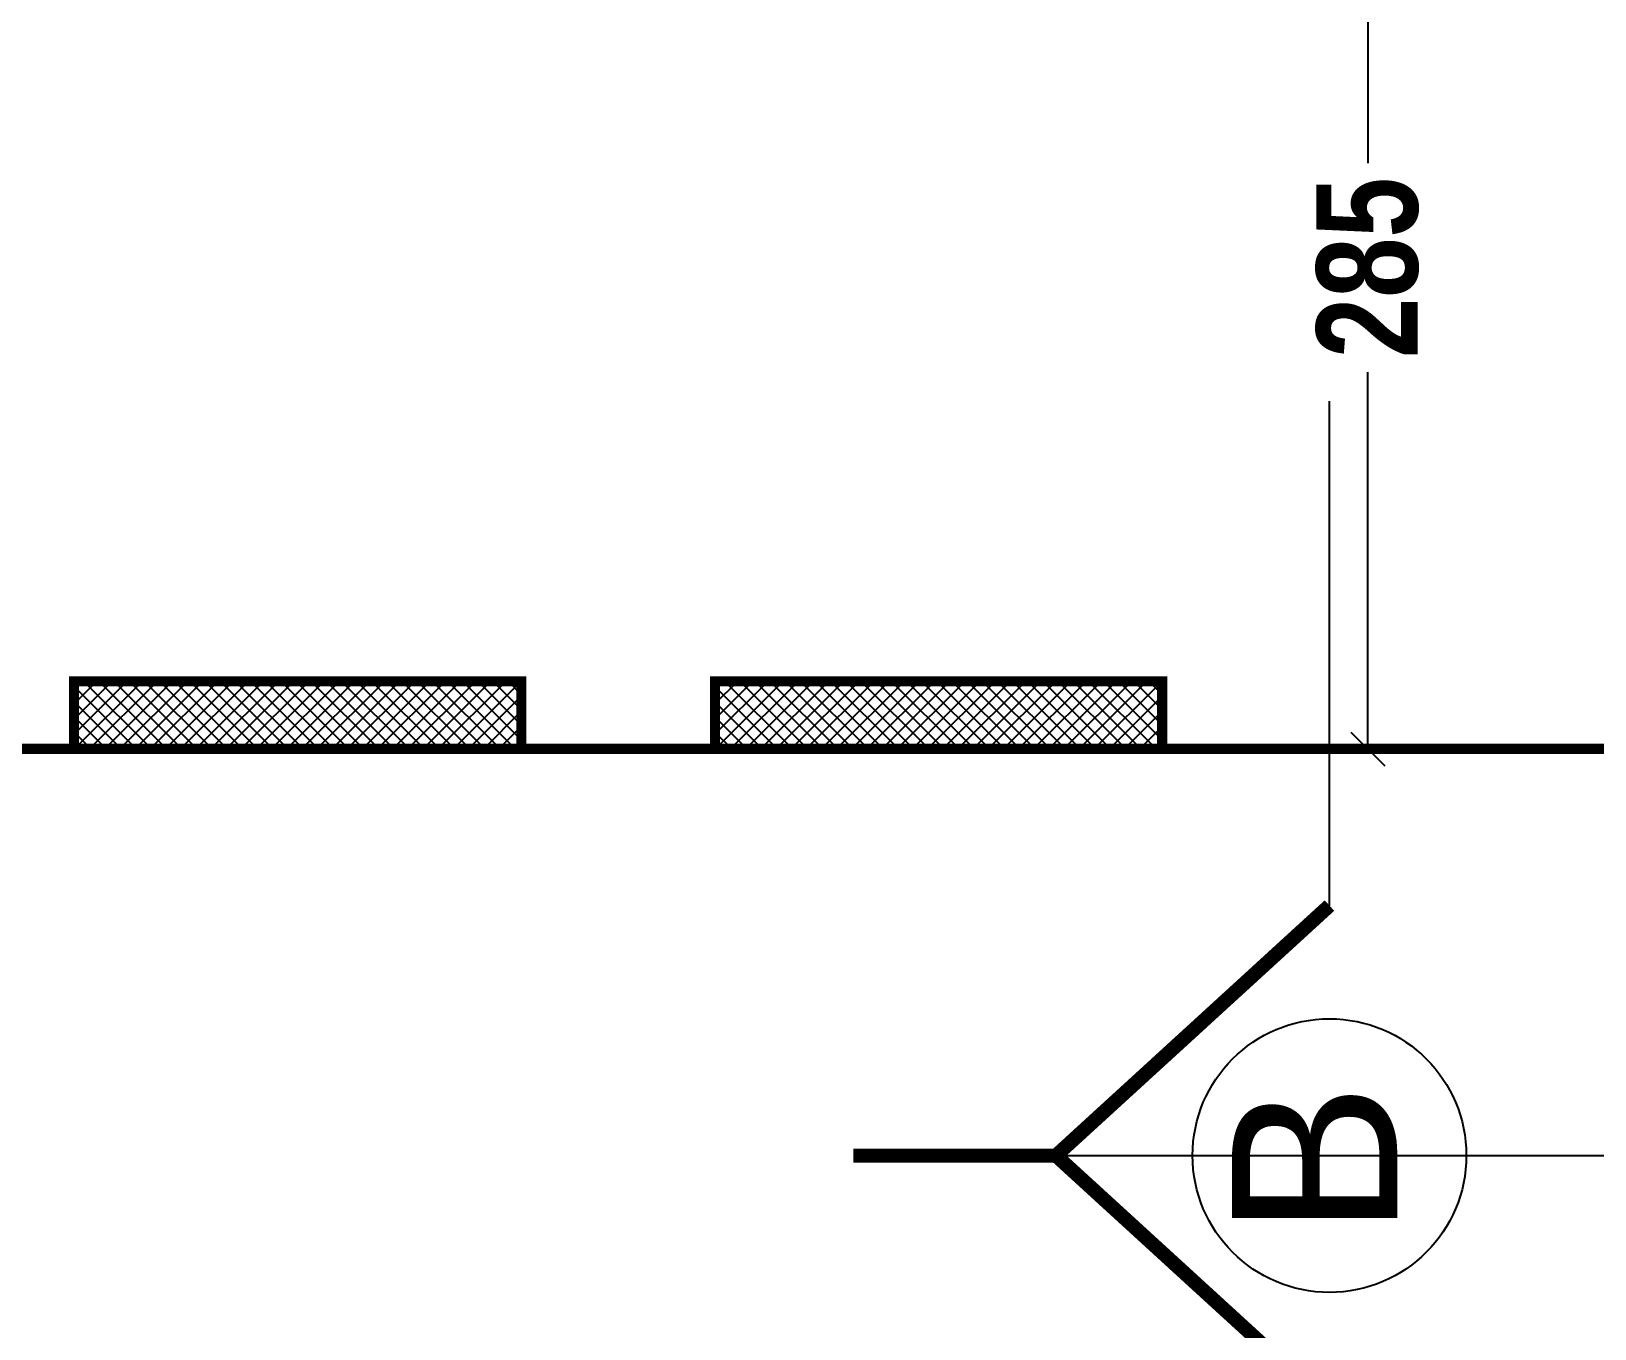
# Model space of a CAD drawing. Extents: x 285329 to 658348, y -83126 to -16980.
# Drawn here: x 336982.7 to 337445.9, y -43105.9 to -42721.4 of the extents above; entities that cross this region are included whole.
import ezdxf

# ---------------------------------------------------------------- set-up
doc = ezdxf.new("R2010")
doc.units = 0
doc.layers.get('0').update_dxf_attribs({"linetype": 'CONTINUOUS'})
doc.layers.get('DEFPOINTS').update_dxf_attribs({"color": 9, "linetype": 'CONTINUOUS'})
for name, color, linetype in [('AXIS', 1, 'CONTINUOUS'), ('DIM', 3, 'CONTINUOUS'), ('WALL', 7, 'CONTINUOUS'), ('WALL1', 2, 'CONTINUOUS')]:
    doc.layers.add(name, color=color, linetype=linetype)
doc.layers.add('VIS', color=8, linetype='CONTINUOUS', lineweight=18)
doc.styles.add('CITYBLUEPRINT', font='cityb___.ttf', dxfattribs={"width": 0.8})
doc.styles.get("Standard").update_dxf_attribs({"font": 'sanss___.ttf', "height": 15})
doc.dimstyles.new('50', dxfattribs={"dimtxt": 30, "dimasz": 10, "dimexe": 5, "dimexo": 6, "dimgap": 5, "dimtad": 0, "dimdec": 0, "dimdsep": 46, "dimtxsty": 'CITYBLUEPRINT', "dimblk1": 'OBLIQUE', "dimblk2": 'OBLIQUE', "dimsah": 1, "dimcen": 0.05, "dimdle": 0.03, "dimclre": 22, "dimclrt": 7, "dimadec": 0, "dimazin": 0, "dimtfac": 1, "dimtdec": 0, "dimtix": 1, "dimtmove": 0, "dimatfit": 3, "dimldrblk": 'OBLIQUE', "dimfxl": 1, "dimtolj": 1, "dimtzin": 0, "dimarcsym": 0})

# ---------------------------------------------------------------- blocks, each defined once
blk = doc.blocks.new('site77')
at = {"layer": 'WALL', "linetype": 'Continuous', "const_width": 3}
blk.add_lwpolyline([(159633.4182129309, -32835.69352747884), (157318.4182129309, -32835.69352747884), (157318.4182129309, -36546.69352747884), (159235.4182129309, -36546.69352747884)], dxfattribs=at)
blk = doc.blocks.new('sec')
at = {"layer": 'WALL'}
for p, q in [((0, 105.8532076054325), (0, 319.4481774866144)), ((0, 105.8532076054325), (-115.7147705813695, 0)), ((-115.7147705813695, 0), (153.667668904105, 0)), ((0, -105.8532076054325), (0, -153.7743780556848))]:
    blk.add_line(p, q, dxfattribs=at)
at = {"layer": 'WALL', "const_width": 6}
for points in [[(0, 105.8532076054325), (-115.7147705813695, 0), (-201.5248270763404, 0)], [(0, -105.8532076054325), (-115.7147705813695, 0)]]:
    blk.add_lwpolyline(points, dxfattribs=at)
at = {"layer": 'WALL'}
blk.add_circle((0, 0), 57.93203715517805, dxfattribs=at)
blk = doc.blocks.new('_Oblique')
at = {"color": 0, "lineweight": -2}
blk.add_line((-0.5, -0.5), (0.5, 0.5), dxfattribs=at)
blk = doc.blocks.new('*D3066')
at = {"layer": 'DEFPOINTS', "color": 0, "linetype": 'Continuous', "lineweight": 5, "transparency": 16777216}
for p in [(337378.6449433607, -42648.81009425865), (337419.8318206252, -42648.81009425865), (337419.8318206251, -42934.08132151571)]:
    blk.add_point(p, dxfattribs=at)
at = {"layer": 'VIS', "color": 22, "linetype": 'Continuous', "lineweight": -2, "transparency": 16777216}
for p, q in [((337413.8318206252, -42648.81009425865), (337373.6449433607, -42648.81009425865)), ((337413.8318206251, -42934.08132151571), (337373.6449433607, -42934.08132151571))]:
    blk.add_line(p, q, dxfattribs=at)
at = {"layer": 'VIS', "color": 0, "linetype": 'Continuous', "lineweight": -2, "transparency": 16777216}
for p, q in [((337378.6449433607, -42648.78009425865), (337378.6449433607, -42760.4581611873)), ((337378.6449433607, -42934.11132151571), (337378.6449433607, -42822.43325458706))]:
    blk.add_line(p, q, dxfattribs=at)
at = {"layer": 'VIS', "color": 0, "linetype": 'Continuous', "lineweight": -2, "transparency": 16777216, "xscale": 10, "yscale": 10, "zscale": 10}
for p, rotation in [((337378.6449433607, -42648.81009425865), 90), ((337378.6449433607, -42934.08132151571), 270)]:
    blk.add_blockref('_Oblique', p, dxfattribs=dict(at, rotation=rotation))
at = {"layer": 'VIS', "color": 7, "linetype": 'Continuous', "lineweight": 5, "transparency": 16777216, "insert": (337378.6449433607, -42791.44570788713), "char_height": 30, "attachment_point": 5, "rotation": 90, "style": 'CITYBLUEPRINT'}
blk.add_mtext('\\A1;285', dxfattribs=at)

msp = doc.modelspace()

# ---------------------------------------------------------------- hatches: boundary and pattern name
at = {"layer": 'AXIS'}
h = msp.add_hatch(dxfattribs=at)
h.set_pattern_fill('ANSI37', color=256, style=0)
h.set_pattern_definition([(45, (39482.01741366211, -19165.41294348566), (-2.245064030267287, 2.245064030267287), []), (135, (39482.01741366211, -19165.41294348566), (-2.245064030267287, -2.245064030267287), [])])
h.paths.add_polyline_path([(337127.8579187848, -42914.08132151569), (336995.3439710697, -42914.08132151569), (336995.3439710697, -42934.0813215157), (337127.8579187848, -42934.0813215157)])
h = msp.add_hatch(dxfattribs=at)
h.set_pattern_fill('ANSI37', color=256, style=0)
h.set_pattern_definition([(45, (39671.88623189408, -19165.41294348566), (-2.245064030267287, 2.245064030267287), []), (135, (39671.88623189408, -19165.41294348566), (-2.245064030267287, -2.245064030267287), [])])
h.paths.add_polyline_path([(337317.7267370169, -42914.08132151569), (337185.2127893016, -42914.08132151569), (337185.2127893016, -42934.0813215157), (337317.7267370169, -42934.0813215157)])

# ---------------------------------------------------------------- linework, layer by layer
at = {"layer": 'WALL', "linetype": 'Continuous', "const_width": 3}
for points in [[(337127.8579187848, -42934.0813215157), (337127.8579187848, -42914.08132151569), (336995.3439710697, -42914.08132151569), (336995.3439710697, -42934.0813215157), (337127.8579187848, -42934.0813215157)], [(337317.7267370169, -42934.0813215157), (337317.7267370169, -42914.08132151569), (337185.2127893016, -42914.08132151569), (337185.2127893016, -42934.0813215157), (337317.7267370169, -42934.0813215157)]]:
    msp.add_lwpolyline(points, dxfattribs=at)

# ---------------------------------------------------------------- block references
at = {"layer": 'WALL', "linetype": 'Continuous'}
msp.add_blockref('site77', (178867.4504852108, -6387.387794036869), dxfattribs=at)
at = {"layer": 'WALL1', "xscale": 0.7000000000116418, "yscale": 0.7000000000116418, "zscale": 0.7000000000116418}
msp.add_blockref('sec', (337367.2783833538, -43054.62656482804), dxfattribs=at)

# ---------------------------------------------------------------- texts
at = {"layer": 'DIM', "insert": (337338.371566005, -43033.07504052024), "char_height": 49, "width": 359.6049799999998, "attachment_point": 3, "rotation": 90.00000000000004}
msp.add_mtext('B', dxfattribs=at)

# ---------------------------------------------------------------- dimensions: what is measured, and where the dimension line sits
at = {"layer": 'VIS', "linetype": 'Continuous', "lineweight": 5}
dim = msp.add_linear_dim(base=(337378.6449433607, -42648.81009425865), p1=(337419.8318206251, -42934.08132151571), p2=(337419.8318206252, -42648.81009425865), angle=90, dimstyle='50', dxfattribs=at)
dim.commit()
dim.dimension.update_dxf_attribs({"geometry": '*D3066', "text_midpoint": (337378.6449433607, -42791.44570788713)})

doc.saveas('drawing.dxf')
